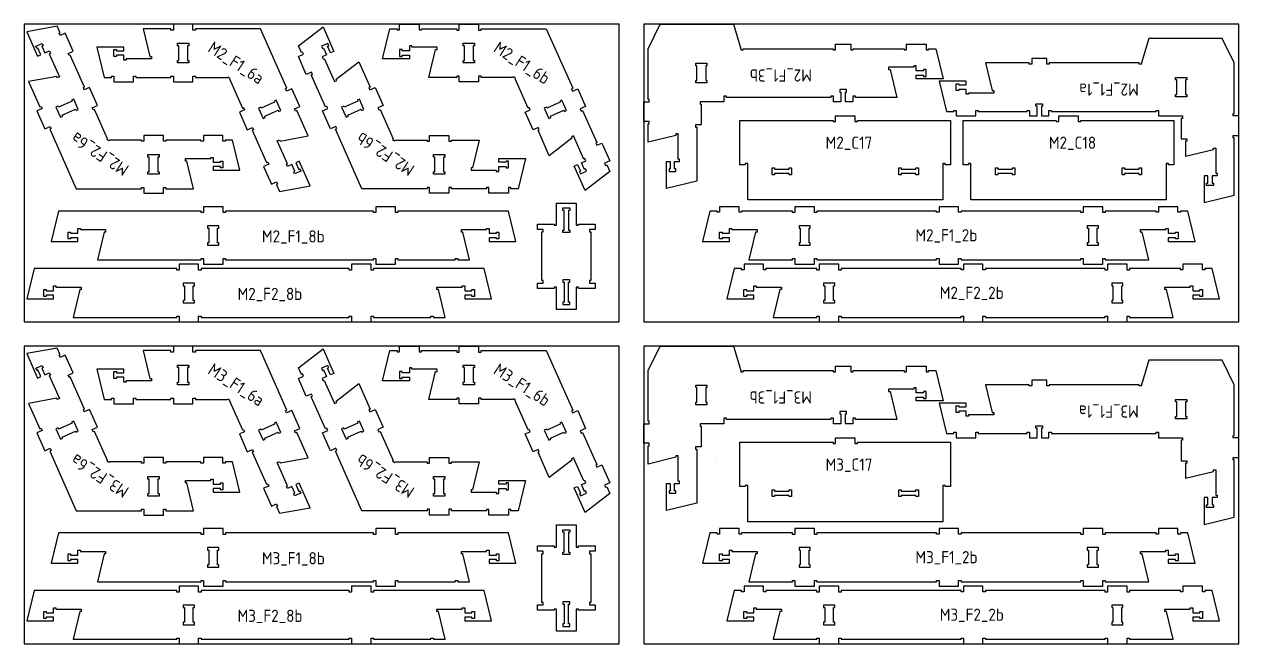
# Model space of a CAD drawing. Header units: millimetres. Extents: x -18174 to 50972, y 6312 to 16778.
# Drawn here: x 15512 to 20492, y 6313 to 8853 of the extents above; entities that cross this region are included whole.
import ezdxf

# ---------------------------------------------------------------- set-up
doc = ezdxf.new("R2010")
doc.units = ezdxf.units.MM
doc.header["$MEASUREMENT"] = 0
for name, color, linetype in [('freeswerk_CODES', 50, 'Continuous'), ('freeswerk_ELEMENTEN', 7, 'Continuous'), ('freeswerk_PLATEN', 3, 'Continuous')]:
    doc.layers.add(name, color=color, linetype=linetype)

msp = doc.modelspace()

# ---------------------------------------------------------------- linework, layer by layer
at = {"layer": 'freeswerk_ELEMENTEN'}
for points in [[(15713, 8742.8), (15680.5, 8815.9), (15659.5, 8806.6), (15655.4, 8815.7), (15660, 8817.7), (15647.8, 8845.1), (15522.3, 8822.2), (15567, 8721.7), (15580.7, 8727.8), (15568.5, 8755.2), (15563.9, 8753.2), (15559.9, 8762.3), (15585.5, 8773.7), (15589.5, 8764.5), (15584.9, 8762.5), (15597.1, 8735.1), (15615.4, 8743.2), (15619.5, 8734.1), (15614.9, 8732), (15656.9, 8637.4), (15647.8, 8633.4), (15645.4, 8638.8), (15530, 8617.7), (15576.3, 8513.5), (15581.8, 8516), (15585.8, 8506.8), (15563.9, 8497.1), (15596.4, 8424), (15618.3, 8433.7), (15622.4, 8424.6), (15616.9, 8422.1), (15725.4, 8177.9), (15992.6, 8177.9), (15992.6, 8183.9), (16002.6, 8183.9), (16002.6, 8159.9), (16082.6, 8159.9), (16082.6, 8183.9), (16092.6, 8183.9), (16092.6, 8177.9), (16206.6, 8177.9), (16179, 8291.9), (16173, 8291.9), (16173, 8301.9), (16276.6, 8301.9), (16276.6, 8306.9), (16286.6, 8306.9), (16286.6, 8286.9), (16316.6, 8286.9), (16316.6, 8291.9), (16326.6, 8291.9), (16326.6, 8263.9), (16316.6, 8263.9), (16316.6, 8268.9), (16286.6, 8268.9), (16286.6, 8253.9), (16396.6, 8253.9), (16366.6, 8377.9), (16336.6, 8377.9), (16336.6, 8372.9), (16326.6, 8372.9), (16326.6, 8395.9), (16246.6, 8395.9), (16246.6, 8372.9), (16236.6, 8372.9), (16236.6, 8377.9), (16092.6, 8377.9), (16092.6, 8372.9), (16082.6, 8372.9), (16082.6, 8395.9), (16002.6, 8395.9), (16002.6, 8372.9), (15992.6, 8372.9), (15992.6, 8377.9), (15861.3, 8377.9), (15859.5, 8375.2), (15851.2, 8380.7), (15852.9, 8383.4), (15799.6, 8503.3), (15795.1, 8501.3), (15791, 8510.5), (15812, 8519.8), (15779.6, 8592.9), (15758.5, 8583.6), (15754.5, 8592.7), (15759.1, 8594.7), (15700.6, 8726.3), (15696, 8724.3), (15692, 8733.4)], [(15809.9, 8758.5), (15839.9, 8634.5), (15869.9, 8634.5), (15869.9, 8639.5), (15879.9, 8639.5), (15879.9, 8616.5), (15959.9, 8616.5), (15959.9, 8639.5), (15969.9, 8639.5), (15969.9, 8634.5), (16113.9, 8634.5), (16113.9, 8639.5), (16123.9, 8639.5), (16123.9, 8616.5), (16203.9, 8616.5), (16203.9, 8639.5), (16213.9, 8639.5), (16213.9, 8634.5), (16345.2, 8634.5), (16346.9, 8637.2), (16355.3, 8631.8), (16353.5, 8629.1), (16406.8, 8509.1), (16411.4, 8511.1), (16415.4, 8502), (16394.4, 8492.7), (16426.9, 8419.6), (16447.9, 8428.9), (16452, 8419.8), (16447.4, 8417.7), (16505.9, 8286.1), (16510.5, 8288.2), (16514.5, 8279), (16493.5, 8269.7), (16526, 8196.6), (16547, 8205.9), (16551.1, 8196.8), (16546.5, 8194.7), (16558.7, 8167.3), (16684.2, 8190.2), (16639.5, 8290.8), (16625.8, 8284.7), (16638, 8257.3), (16642.5, 8259.3), (16646.6, 8250.2), (16621, 8238.8), (16617, 8247.9), (16621.5, 8250), (16609.3, 8277.4), (16591.1, 8269.3), (16587, 8278.4), (16591.6, 8280.4), (16549.6, 8375), (16558.7, 8379.1), (16561.1, 8373.7), (16676.5, 8394.7), (16630.2, 8498.9), (16624.7, 8496.5), (16620.7, 8505.6), (16642.6, 8515.4), (16610.1, 8588.5), (16588.2, 8578.7), (16584.1, 8587.9), (16589.6, 8590.3), (16481.1, 8834.5), (16213.9, 8834.5), (16213.9, 8828.5), (16203.9, 8828.5), (16203.9, 8852.5), (16123.9, 8852.5), (16123.9, 8828.5), (16113.9, 8828.5), (16113.9, 8834.5), (15999.9, 8834.5), (16027.5, 8720.5), (16033.5, 8720.5), (16033.5, 8710.5), (15929.9, 8710.5), (15929.9, 8705.5), (15919.9, 8705.5), (15919.9, 8725.5), (15889.9, 8725.5), (15889.9, 8720.5), (15879.9, 8720.5), (15879.9, 8748.5), (15889.9, 8748.5), (15889.9, 8743.5), (15919.9, 8743.5), (15919.9, 8758.5)], [(17497.9, 8263.9), (17497.9, 8291.9), (17487.9, 8291.9), (17487.9, 8286.9), (17457.9, 8286.9), (17457.9, 8301.9), (17567.9, 8301.9), (17537.9, 8177.9), (17507.9, 8177.9), (17507.9, 8182.9), (17497.9, 8182.9), (17497.9, 8159.9), (17417.9, 8159.9), (17417.9, 8182.9), (17407.9, 8182.9), (17407.9, 8177.9), (17263.9, 8177.9), (17263.9, 8183.9), (17253.9, 8183.9), (17253.9, 8159.9), (17173.9, 8159.9), (17173.9, 8183.9), (17163.9, 8183.9), (17163.9, 8177.9), (16896.7, 8177.9), (16788.2, 8422.1), (16793.7, 8424.6), (16789.7, 8433.7), (16767.7, 8424), (16735.2, 8497.1), (16757.2, 8506.8), (16753.1, 8516), (16747.6, 8513.5), (16689.2, 8645.1), (16693.7, 8647.2), (16689.7, 8656.3), (16668.7, 8647), (16636.2, 8720.1), (16657.2, 8729.4), (16653.1, 8738.6), (16648.6, 8736.5), (16636.4, 8763.9), (16737.5, 8841.7), (16782.2, 8741.2), (16768.5, 8735.1), (16756.3, 8762.5), (16760.9, 8764.5), (16756.8, 8773.7), (16731.2, 8762.3), (16735.3, 8753.2), (16739.9, 8755.2), (16752, 8727.8), (16733.8, 8719.7), (16737.8, 8710.5), (16742.4, 8712.5), (16784.4, 8617.9), (16793.6, 8621.9), (16791.1, 8627.4), (16884.1, 8698.9), (16930.4, 8594.7), (16925.8, 8592.7), (16929.9, 8583.6), (16950.9, 8592.9), (16983.4, 8519.8), (16962.4, 8510.5), (16966.4, 8501.3), (16971, 8503.3), (17024.3, 8383.4), (17022.5, 8380.7), (17030.9, 8375.2), (17032.7, 8377.9), (17163.9, 8377.9), (17163.9, 8372.9), (17173.9, 8372.9), (17173.9, 8395.9), (17253.9, 8395.9), (17253.9, 8372.9), (17263.9, 8372.9), (17263.9, 8377.9), (17377.9, 8377.9), (17350.3, 8263.9), (17344.3, 8263.9), (17344.3, 8253.9), (17447.9, 8253.9), (17447.9, 8248.9), (17457.9, 8248.9), (17457.9, 8268.9), (17487.9, 8268.9), (17487.9, 8263.9)], [(17051.4, 8748.5), (17051.4, 8720.5), (17061.4, 8720.5), (17061.4, 8725.5), (17091.4, 8725.5), (17091.4, 8710.5), (16981.4, 8710.5), (17011.4, 8834.5), (17041.4, 8834.5), (17041.4, 8829.5), (17051.4, 8829.5), (17051.4, 8852.5), (17131.4, 8852.5), (17131.4, 8829.5), (17141.4, 8829.5), (17141.4, 8834.5), (17285.4, 8834.5), (17285.4, 8828.5), (17295.4, 8828.5), (17295.4, 8852.5), (17375.4, 8852.5), (17375.4, 8828.5), (17385.4, 8828.5), (17385.4, 8834.5), (17652.6, 8834.5), (17761.1, 8590.3), (17755.6, 8587.9), (17759.7, 8578.7), (17781.6, 8588.5), (17814.1, 8515.4), (17792.2, 8505.6), (17796.2, 8496.5), (17801.7, 8498.9), (17860.2, 8367.3), (17855.6, 8365.3), (17859.6, 8356.2), (17880.7, 8365.5), (17913.1, 8292.4), (17892.1, 8283), (17896.2, 8273.9), (17900.8, 8275.9), (17912.9, 8248.5), (17811.8, 8170.8), (17767.1, 8271.3), (17780.8, 8277.4), (17793, 8250), (17788.4, 8247.9), (17792.5, 8238.8), (17818.1, 8250.2), (17814, 8259.3), (17809.5, 8257.3), (17797.3, 8284.7), (17815.6, 8292.8), (17811.5, 8301.9), (17806.9, 8299.9), (17764.9, 8394.6), (17755.7, 8390.5), (17758.2, 8385), (17665.2, 8313.5), (17618.9, 8417.7), (17623.5, 8419.8), (17619.4, 8428.9), (17598.4, 8419.6), (17565.9, 8492.7), (17586.9, 8502), (17582.9, 8511.1), (17578.3, 8509.1), (17525, 8629.1), (17526.8, 8631.8), (17518.4, 8637.2), (17516.7, 8634.5), (17385.4, 8634.5), (17385.4, 8639.5), (17375.4, 8639.5), (17375.4, 8616.5), (17295.4, 8616.5), (17295.4, 8639.5), (17285.4, 8639.5), (17285.4, 8634.5), (17171.4, 8634.5), (17199, 8748.5), (17205, 8748.5), (17205, 8758.5), (17101.4, 8758.5), (17101.4, 8763.5), (17091.4, 8763.5), (17091.4, 8743.5), (17061.4, 8743.5), (17061.4, 8748.5)], [(18070.3, 8444.5), (18075.3, 8444.5), (18075.3, 8454.5), (18052.3, 8454.5), (18052.3, 8534.5), (18075.3, 8534.5), (18075.3, 8544.5), (18070.3, 8544.5), (18070.3, 8752.5), (18120.3, 8852.5), (18420.3, 8852.5), (18450.3, 8752.5), (18450.3, 8747.5), (18460.3, 8747.5), (18460.3, 8752.5), (18829.3, 8752.5), (18829.3, 8747.5), (18839.3, 8747.5), (18839.3, 8770.5), (18901.3, 8770.5), (18901.3, 8747.5), (18911.3, 8747.5), (18911.3, 8752.5), (19120.3, 8752.5), (19120.3, 8747.5), (19130.3, 8747.5), (19130.3, 8770.5), (19210.3, 8770.5), (19210.3, 8747.5), (19220.3, 8747.5), (19220.3, 8752.5), (19250.3, 8752.5), (19280.3, 8628.5), (19170.3, 8628.5), (19170.3, 8643.5), (19200.3, 8643.5), (19200.3, 8638.5), (19210.3, 8638.5), (19210.3, 8666.5), (19200.3, 8666.5), (19200.3, 8661.5), (19170.3, 8661.5), (19170.3, 8681.5), (19160.3, 8681.5), (19160.3, 8676.5), (19056.8, 8676.5), (19056.8, 8666.5), (19062.7, 8666.5), (19090.3, 8552.5), (18920.3, 8552.5), (18920.3, 8557.5), (18910.3, 8557.5), (18910.3, 8534.5), (18879.3, 8534.5), (18879.3, 8574.5), (18884.3, 8574.5), (18884.3, 8584.5), (18856.3, 8584.5), (18856.3, 8574.5), (18861.3, 8574.5), (18861.3, 8534.5), (18830.3, 8534.5), (18830.3, 8557.5), (18820.3, 8557.5), (18820.3, 8552.5), (18391.3, 8552.5), (18391.3, 8557.5), (18381.3, 8557.5), (18381.3, 8534.5), (18283.3, 8534.5), (18283.3, 8524.5), (18288.3, 8524.5), (18288.3, 8440.5), (18265.3, 8440.5), (18265.3, 8430.5), (18270.3, 8430.5), (18270.3, 8209.4), (18146.3, 8179.4), (18146.3, 8289.4), (18161.3, 8289.4), (18161.3, 8259.4), (18156.3, 8259.4), (18156.3, 8249.4), (18184.3, 8249.4), (18184.3, 8259.4), (18179.3, 8259.4), (18179.3, 8289.4), (18199.3, 8289.4), (18199.3, 8299.4), (18194.3, 8299.4), (18194.3, 8402.9), (18184.3, 8402.9), (18184.3, 8397), (18070.3, 8369.4)], [(16181.9, 8704.5), (16186.9, 8704.5), (16186.9, 8694.5), (16140.9, 8694.5), (16140.9, 8704.5), (16145.9, 8704.5), (16145.9, 8764.5), (16140.9, 8764.5), (16140.9, 8774.5), (16186.9, 8774.5), (16186.9, 8764.5), (16181.9, 8764.5)], [(17312.4, 8704.5), (17317.4, 8704.5), (17317.4, 8764.5), (17312.4, 8764.5), (17312.4, 8774.5), (17358.4, 8774.5), (17358.4, 8764.5), (17353.4, 8764.5), (17353.4, 8704.5), (17358.4, 8704.5), (17358.4, 8694.5), (17312.4, 8694.5)], [(19643.3, 8689.6), (19633.3, 8689.6), (19633.3, 8694.6), (19454.3, 8694.6), (19481.9, 8580.6), (19487.9, 8580.6), (19487.9, 8570.6), (19384.3, 8570.6), (19384.3, 8565.6), (19374.3, 8565.6), (19374.3, 8585.6), (19344.3, 8585.6), (19344.3, 8580.6), (19334.3, 8580.6), (19334.3, 8608.6), (19344.3, 8608.6), (19344.3, 8603.6), (19374.3, 8603.6), (19374.3, 8618.6), (19264.3, 8618.6), (19294.3, 8494.6), (19324, 8494.6), (19324, 8499.6), (19334, 8499.6), (19334, 8476.6), (19414, 8476.6), (19414, 8499.6), (19424, 8499.6), (19424, 8494.6), (19624.3, 8494.6), (19624.3, 8499.6), (19634.3, 8499.6), (19634.3, 8476.6), (19665.3, 8476.6), (19665.3, 8516.6), (19660.3, 8516.6), (19660.3, 8526.6), (19688.3, 8526.6), (19688.3, 8516.6), (19683.3, 8516.6), (19683.3, 8476.6), (19714.3, 8476.6), (19714.3, 8499.6), (19724.3, 8499.6), (19724.3, 8494.6), (20153.3, 8494.6), (20153.3, 8499.6), (20163.3, 8499.6), (20163.3, 8476.6), (20261.3, 8476.6), (20261.3, 8466.6), (20256.3, 8466.6), (20256.3, 8382.6), (20279.3, 8382.6), (20279.3, 8372.6), (20274.3, 8372.6), (20274.3, 8311.5), (20388.3, 8339.1), (20388.3, 8345), (20398.3, 8345), (20398.3, 8241.5), (20403.3, 8241.5), (20403.3, 8231.5), (20383.3, 8231.5), (20383.3, 8201.5), (20388.3, 8201.5), (20388.3, 8191.5), (20360.3, 8191.5), (20360.3, 8201.5), (20365.3, 8201.5), (20365.3, 8231.5), (20350.3, 8231.5), (20350.3, 8121.5), (20474.3, 8151.5), (20474.3, 8386.6), (20469.3, 8386.6), (20469.3, 8396.6), (20492.3, 8396.6), (20492.3, 8476.6), (20469.3, 8476.6), (20469.3, 8486.6), (20474.3, 8486.6), (20474.3, 8694.6), (20424.3, 8794.6), (20124.3, 8794.6), (20094.3, 8694.6), (20094.3, 8689.6), (20084.3, 8689.6), (20084.3, 8694.6), (19715.3, 8694.6), (19715.3, 8689.6), (19705.3, 8689.6), (19705.3, 8712.6), (19643.3, 8712.6)], [(18270.5, 8682.5), (18265.5, 8682.5), (18265.5, 8692.5), (18311.5, 8692.5), (18311.5, 8682.5), (18306.5, 8682.5), (18306.5, 8622.5), (18311.5, 8622.5), (18311.5, 8612.5), (18265.5, 8612.5), (18265.5, 8622.5), (18270.5, 8622.5)], [(20279.1, 8554.6), (20233.1, 8554.6), (20233.1, 8564.6), (20238.1, 8564.6), (20238.1, 8624.6), (20233.1, 8624.6), (20233.1, 8634.6), (20279.1, 8634.6), (20279.1, 8624.6), (20274.1, 8624.6), (20274.1, 8564.6), (20279.1, 8564.6)], [(15653.2, 8512.7), (15651.2, 8517.3), (15642.1, 8513.2), (15660.7, 8471.2), (15669.9, 8475.2), (15667.9, 8479.8), (15722.7, 8504.2), (15724.7, 8499.6), (15733.9, 8503.7), (15715.2, 8545.7), (15706, 8541.6), (15708.1, 8537.1)], [(16553.2, 8499.7), (16555.3, 8495.2), (16564.4, 8499.2), (16545.7, 8541.3), (16536.6, 8537.2), (16538.6, 8532.6), (16483.8, 8508.3), (16481.8, 8512.9), (16472.6, 8508.8), (16491.3, 8466.8), (16500.4, 8470.8), (16498.4, 8475.4)], [(16886.5, 8545.7), (16877.4, 8541.6), (16879.4, 8537.1), (16824.6, 8512.7), (16822.6, 8517.3), (16813.4, 8513.2), (16832.1, 8471.2), (16841.2, 8475.2), (16839.2, 8479.8), (16894, 8504.2), (16896.1, 8499.6), (16905.2, 8503.7)], [(17662.8, 8466.8), (17671.9, 8470.8), (17669.9, 8475.4), (17724.7, 8499.7), (17726.8, 8495.2), (17735.9, 8499.2), (17717.2, 8541.3), (17708.1, 8537.2), (17710.1, 8532.6), (17655.3, 8508.3), (17653.3, 8512.9), (17644.1, 8508.8)], [(19310.7, 8458.6), (19310.7, 8276.6), (19288.7, 8276.6), (19288.7, 8281.6), (19278.7, 8281.6), (19278.7, 8132.6), (18478.7, 8132.6), (18478.7, 8281.6), (18468.7, 8281.6), (18468.7, 8276.6), (18446.7, 8276.6), (18446.7, 8458.6), (18828.7, 8458.6), (18828.7, 8453.6), (18838.7, 8453.6), (18838.7, 8476.6), (18918.7, 8476.6), (18918.7, 8453.6), (18928.7, 8453.6), (18928.7, 8458.6)], [(20226.3, 8458.6), (20226.3, 8276.6), (20204.3, 8276.6), (20204.3, 8281.6), (20194.3, 8281.6), (20194.3, 8132.6), (19394.3, 8132.6), (19394.3, 8281.6), (19384.3, 8281.6), (19384.3, 8276.6), (19362.3, 8276.6), (19362.3, 8458.6), (19744.3, 8458.6), (19744.3, 8453.6), (19754.3, 8453.6), (19754.3, 8476.6), (19834.3, 8476.6), (19834.3, 8453.6), (19844.3, 8453.6), (19844.3, 8458.6)], [(16024.6, 8307.9), (16019.6, 8307.9), (16019.6, 8317.9), (16065.6, 8317.9), (16065.6, 8307.9), (16060.6, 8307.9), (16060.6, 8247.9), (16065.6, 8247.9), (16065.6, 8237.9), (16019.6, 8237.9), (16019.6, 8247.9), (16024.6, 8247.9)], [(17236.9, 8307.9), (17231.9, 8307.9), (17231.9, 8247.9), (17236.9, 8247.9), (17236.9, 8237.9), (17190.9, 8237.9), (17190.9, 8247.9), (17195.9, 8247.9), (17195.9, 8307.9), (17190.9, 8307.9), (17190.9, 8317.9), (17236.9, 8317.9)], [(18658.7, 8263.6), (18658.7, 8235.6), (18648.7, 8235.6), (18648.7, 8240.6), (18588.7, 8240.6), (18588.7, 8235.6), (18578.7, 8235.6), (18578.7, 8263.6), (18588.7, 8263.6), (18588.7, 8258.6), (18648.7, 8258.6), (18648.7, 8263.6)], [(19098.7, 8235.6), (19098.7, 8263.6), (19108.7, 8263.6), (19108.7, 8258.6), (19168.7, 8258.6), (19168.7, 8263.6), (19178.7, 8263.6), (19178.7, 8235.6), (19168.7, 8235.6), (19168.7, 8240.6), (19108.7, 8240.6), (19108.7, 8235.6)], [(19574.3, 8263.6), (19574.3, 8235.6), (19564.3, 8235.6), (19564.3, 8240.6), (19504.3, 8240.6), (19504.3, 8235.6), (19494.3, 8235.6), (19494.3, 8263.6), (19504.3, 8263.6), (19504.3, 8258.6), (19564.3, 8258.6), (19564.3, 8263.6)], [(20014.3, 8235.6), (20014.3, 8263.6), (20024.3, 8263.6), (20024.3, 8258.6), (20084.3, 8258.6), (20084.3, 8263.6), (20094.3, 8263.6), (20094.3, 8235.6), (20084.3, 8235.6), (20084.3, 8240.6), (20024.3, 8240.6), (20024.3, 8235.6)], [(17785.2, 8028.5), (17785.2, 8033.5), (17853.2, 8033.5), (17853.2, 8011.5), (17830.2, 8011.5), (17830.2, 8001.5), (17835.2, 8001.5), (17835.2, 7801.5), (17830.2, 7801.5), (17830.2, 7791.5), (17853.2, 7791.5), (17853.2, 7769.5), (17785.2, 7769.5), (17785.2, 7774.5), (17775.2, 7774.5), (17775.2, 7683.5), (17695.2, 7683.5), (17695.2, 7774.5), (17685.2, 7774.5), (17685.2, 7769.5), (17617.2, 7769.5), (17617.2, 7791.5), (17640.2, 7791.5), (17640.2, 7801.5), (17635.2, 7801.5), (17635.2, 8001.5), (17640.2, 8001.5), (17640.2, 8011.5), (17617.2, 8011.5), (17617.2, 8033.5), (17685.2, 8033.5), (17685.2, 8028.5), (17695.2, 8028.5), (17695.2, 8119.5), (17775.2, 8119.5), (17775.2, 8028.5)], [(16954.2, 8104.5), (16954.2, 8080.5), (16944.2, 8080.5), (16944.2, 8086.5), (16337.2, 8086.5), (16337.2, 8080.5), (16327.2, 8080.5), (16327.2, 8104.5), (16247.2, 8104.5), (16247.2, 8080.5), (16237.2, 8080.5), (16237.2, 8086.5), (15652.3, 8086.5), (15622.3, 7962.5), (15732.3, 7962.5), (15732.3, 7977.5), (15702.3, 7977.5), (15702.3, 7972.5), (15692.3, 7972.5), (15692.3, 8000.5), (15702.3, 8000.5), (15702.3, 7995.5), (15732.3, 7995.5), (15732.3, 8015.5), (15742.3, 8015.5), (15742.3, 8010.5), (15845.9, 8010.5), (15845.9, 8000.5), (15839.9, 8000.5), (15812.3, 7886.5), (16237.2, 7886.5), (16237.2, 7891.5), (16247.2, 7891.5), (16247.2, 7868.5), (16327.2, 7868.5), (16327.2, 7891.5), (16337.2, 7891.5), (16337.2, 7886.5), (16944.2, 7886.5), (16944.2, 7891.5), (16954.2, 7891.5), (16954.2, 7868.5), (17034.2, 7868.5), (17034.2, 7891.5), (17044.2, 7891.5), (17044.2, 7886.5), (17279.9, 7886.5), (17279.9, 7891.5), (17289.9, 7891.5), (17289.9, 7886.5), (17338.2, 7886.5), (17310.6, 8000.5), (17304.7, 8000.5), (17304.7, 8010.5), (17408.2, 8010.5), (17408.2, 8015.5), (17418.2, 8015.5), (17418.2, 7995.5), (17448.2, 7995.5), (17448.2, 8000.5), (17458.2, 8000.5), (17458.2, 7972.5), (17448.2, 7972.5), (17448.2, 7977.5), (17418.2, 7977.5), (17418.2, 7962.5), (17528.2, 7962.5), (17497.9, 8086.5), (17044.2, 8086.5), (17044.2, 8080.5), (17034.2, 8080.5), (17034.2, 8104.5)], [(17749.2, 8089.5), (17744.2, 8089.5), (17744.2, 8008.5), (17749.2, 8008.5), (17749.2, 7998.5), (17721.2, 7998.5), (17721.2, 8008.5), (17726.2, 8008.5), (17726.2, 8089.5), (17721.2, 8089.5), (17721.2, 8099.5), (17749.2, 8099.5)], [(16264.2, 7946.5), (16310.2, 7946.5), (16310.2, 7956.5), (16305.2, 7956.5), (16305.2, 8016.5), (16310.2, 8016.5), (16310.2, 8026.5), (16264.2, 8026.5), (16264.2, 8016.5), (16269.2, 8016.5), (16269.2, 7956.5), (16264.2, 7956.5)], [(18689.5, 7946.5), (18735.5, 7946.5), (18735.5, 7956.5), (18730.5, 7956.5), (18730.5, 8016.5), (18735.5, 8016.5), (18735.5, 8026.5), (18689.5, 8026.5), (18689.5, 8016.5), (18694.5, 8016.5), (18694.5, 7956.5), (18689.5, 7956.5)], [(19876.5, 8016.5), (19876.5, 7956.5), (19871.5, 7956.5), (19871.5, 7946.5), (19917.5, 7946.5), (19917.5, 7956.5), (19912.5, 7956.5), (19912.5, 8016.5), (19917.5, 8016.5), (19917.5, 8026.5), (19871.5, 8026.5), (19871.5, 8016.5)], [(16854.2, 7868.5), (16854.2, 7844.5), (16844.2, 7844.5), (16844.2, 7850.5), (16237.2, 7850.5), (16237.2, 7844.5), (16227.2, 7844.5), (16227.2, 7868.5), (16147.2, 7868.5), (16147.2, 7844.5), (16137.2, 7844.5), (16137.2, 7850.5), (15552.3, 7850.5), (15522.3, 7726.5), (15632.3, 7726.5), (15632.3, 7741.5), (15602.3, 7741.5), (15602.3, 7736.5), (15592.3, 7736.5), (15592.3, 7764.5), (15602.3, 7764.5), (15602.3, 7759.5), (15632.3, 7759.5), (15632.3, 7779.5), (15642.3, 7779.5), (15642.3, 7774.5), (15745.9, 7774.5), (15745.9, 7764.5), (15739.9, 7764.5), (15712.3, 7650.5), (16137.2, 7650.5), (16137.2, 7655.5), (16147.2, 7655.5), (16147.2, 7632.5), (16227.2, 7632.5), (16227.2, 7655.5), (16237.2, 7655.5), (16237.2, 7650.5), (16844.2, 7650.5), (16844.2, 7655.5), (16854.2, 7655.5), (16854.2, 7632.5), (16934.2, 7632.5), (16934.2, 7655.5), (16944.2, 7655.5), (16944.2, 7650.5), (17179.9, 7650.5), (17179.9, 7655.5), (17189.9, 7655.5), (17189.9, 7650.5), (17238.2, 7650.5), (17210.6, 7764.5), (17204.7, 7764.5), (17204.7, 7774.5), (17308.2, 7774.5), (17308.2, 7779.5), (17318.2, 7779.5), (17318.2, 7759.5), (17348.2, 7759.5), (17348.2, 7764.5), (17358.2, 7764.5), (17358.2, 7736.5), (17348.2, 7736.5), (17348.2, 7741.5), (17318.2, 7741.5), (17318.2, 7726.5), (17428.2, 7726.5), (17397.9, 7850.5), (16944.2, 7850.5), (16944.2, 7844.5), (16934.2, 7844.5), (16934.2, 7868.5)], [(16164.2, 7710.5), (16210.2, 7710.5), (16210.2, 7720.5), (16205.2, 7720.5), (16205.2, 7780.5), (16210.2, 7780.5), (16210.2, 7790.5), (16164.2, 7790.5), (16164.2, 7780.5), (16169.2, 7780.5), (16169.2, 7720.5), (16164.2, 7720.5)], [(17721.2, 7713.5), (17721.2, 7703.5), (17749.2, 7703.5), (17749.2, 7713.5), (17744.2, 7713.5), (17744.2, 7794.5), (17749.2, 7794.5), (17749.2, 7804.5), (17721.2, 7804.5), (17721.2, 7794.5), (17726.2, 7794.5), (17726.2, 7713.5)], [(18789.5, 7710.5), (18835.5, 7710.5), (18835.5, 7720.5), (18830.5, 7720.5), (18830.5, 7780.5), (18835.5, 7780.5), (18835.5, 7790.5), (18789.5, 7790.5), (18789.5, 7780.5), (18794.5, 7780.5), (18794.5, 7720.5), (18789.5, 7720.5)], [(19976.5, 7780.5), (19976.5, 7720.5), (19971.5, 7720.5), (19971.5, 7710.5), (20017.5, 7710.5), (20017.5, 7720.5), (20012.5, 7720.5), (20012.5, 7780.5), (20017.5, 7780.5), (20017.5, 7790.5), (19971.5, 7790.5), (19971.5, 7780.5)], [(15713, 7422.8), (15680.5, 7495.9), (15659.5, 7486.6), (15655.4, 7495.7), (15660, 7497.7), (15647.8, 7525.1), (15522.3, 7502.2), (15567, 7401.7), (15580.7, 7407.8), (15568.5, 7435.2), (15563.9, 7433.2), (15559.9, 7442.3), (15585.5, 7453.7), (15589.5, 7444.5), (15584.9, 7442.5), (15597.1, 7415.1), (15615.4, 7423.2), (15619.5, 7414.1), (15614.9, 7412), (15656.9, 7317.4), (15647.8, 7313.4), (15645.4, 7318.8), (15530, 7297.7), (15576.3, 7193.5), (15581.8, 7196), (15585.8, 7186.8), (15563.9, 7177.1), (15596.4, 7104), (15618.3, 7113.7), (15622.4, 7104.6), (15616.9, 7102.1), (15725.4, 6857.9), (15992.6, 6857.9), (15992.6, 6863.9), (16002.6, 6863.9), (16002.6, 6839.9), (16082.6, 6839.9), (16082.6, 6863.9), (16092.6, 6863.9), (16092.6, 6857.9), (16206.6, 6857.9), (16179, 6971.9), (16173, 6971.9), (16173, 6981.9), (16276.6, 6981.9), (16276.6, 6986.9), (16286.6, 6986.9), (16286.6, 6966.9), (16316.6, 6966.9), (16316.6, 6971.9), (16326.6, 6971.9), (16326.6, 6943.9), (16316.6, 6943.9), (16316.6, 6948.9), (16286.6, 6948.9), (16286.6, 6933.9), (16396.6, 6933.9), (16366.6, 7057.9), (16336.6, 7057.9), (16336.6, 7052.9), (16326.6, 7052.9), (16326.6, 7075.9), (16246.6, 7075.9), (16246.6, 7052.9), (16236.6, 7052.9), (16236.6, 7057.9), (16092.6, 7057.9), (16092.6, 7052.9), (16082.6, 7052.9), (16082.6, 7075.9), (16002.6, 7075.9), (16002.6, 7052.9), (15992.6, 7052.9), (15992.6, 7057.9), (15861.3, 7057.9), (15859.5, 7055.2), (15851.2, 7060.7), (15852.9, 7063.4), (15799.6, 7183.3), (15795.1, 7181.3), (15791, 7190.5), (15812, 7199.8), (15779.6, 7272.9), (15758.5, 7263.6), (15754.5, 7272.7), (15759.1, 7274.7), (15700.6, 7406.3), (15696, 7404.3), (15692, 7413.4)], [(15809.9, 7438.5), (15839.9, 7314.5), (15869.9, 7314.5), (15869.9, 7319.5), (15879.9, 7319.5), (15879.9, 7296.5), (15959.9, 7296.5), (15959.9, 7319.5), (15969.9, 7319.5), (15969.9, 7314.5), (16113.9, 7314.5), (16113.9, 7319.5), (16123.9, 7319.5), (16123.9, 7296.5), (16203.9, 7296.5), (16203.9, 7319.5), (16213.9, 7319.5), (16213.9, 7314.5), (16345.2, 7314.5), (16346.9, 7317.2), (16355.3, 7311.8), (16353.5, 7309.1), (16406.8, 7189.1), (16411.4, 7191.1), (16415.4, 7182), (16394.4, 7172.7), (16426.9, 7099.6), (16447.9, 7108.9), (16452, 7099.8), (16447.4, 7097.7), (16505.9, 6966.1), (16510.5, 6968.2), (16514.5, 6959), (16493.5, 6949.7), (16526, 6876.6), (16547, 6885.9), (16551.1, 6876.8), (16546.5, 6874.7), (16558.7, 6847.3), (16684.2, 6870.2), (16639.5, 6970.8), (16625.8, 6964.7), (16638, 6937.3), (16642.5, 6939.3), (16646.6, 6930.2), (16621, 6918.8), (16617, 6927.9), (16621.5, 6930), (16609.3, 6957.4), (16591.1, 6949.3), (16587, 6958.4), (16591.6, 6960.4), (16549.6, 7055), (16558.7, 7059.1), (16561.1, 7053.7), (16676.5, 7074.7), (16630.2, 7178.9), (16624.7, 7176.5), (16620.7, 7185.6), (16642.6, 7195.4), (16610.1, 7268.5), (16588.2, 7258.7), (16584.1, 7267.9), (16589.6, 7270.3), (16481.1, 7514.5), (16213.9, 7514.5), (16213.9, 7508.5), (16203.9, 7508.5), (16203.9, 7532.5), (16123.9, 7532.5), (16123.9, 7508.5), (16113.9, 7508.5), (16113.9, 7514.5), (15999.9, 7514.5), (16027.5, 7400.5), (16033.5, 7400.5), (16033.5, 7390.5), (15929.9, 7390.5), (15929.9, 7385.5), (15919.9, 7385.5), (15919.9, 7405.5), (15889.9, 7405.5), (15889.9, 7400.5), (15879.9, 7400.5), (15879.9, 7428.5), (15889.9, 7428.5), (15889.9, 7423.5), (15919.9, 7423.5), (15919.9, 7438.5)], [(17497.9, 6943.9), (17497.9, 6971.9), (17487.9, 6971.9), (17487.9, 6966.9), (17457.9, 6966.9), (17457.9, 6981.9), (17567.9, 6981.9), (17537.9, 6857.9), (17507.9, 6857.9), (17507.9, 6862.9), (17497.9, 6862.9), (17497.9, 6839.9), (17417.9, 6839.9), (17417.9, 6862.9), (17407.9, 6862.9), (17407.9, 6857.9), (17263.9, 6857.9), (17263.9, 6863.9), (17253.9, 6863.9), (17253.9, 6839.9), (17173.9, 6839.9), (17173.9, 6863.9), (17163.9, 6863.9), (17163.9, 6857.9), (16896.7, 6857.9), (16788.2, 7102.1), (16793.7, 7104.6), (16789.7, 7113.7), (16767.7, 7104), (16735.2, 7177.1), (16757.2, 7186.8), (16753.1, 7196), (16747.6, 7193.5), (16689.2, 7325.1), (16693.7, 7327.2), (16689.7, 7336.3), (16668.7, 7327), (16636.2, 7400.1), (16657.2, 7409.4), (16653.1, 7418.6), (16648.6, 7416.5), (16636.4, 7443.9), (16737.5, 7521.7), (16782.2, 7421.2), (16768.5, 7415.1), (16756.3, 7442.5), (16760.9, 7444.5), (16756.8, 7453.7), (16731.2, 7442.3), (16735.3, 7433.2), (16739.9, 7435.2), (16752, 7407.8), (16733.8, 7399.7), (16737.8, 7390.5), (16742.4, 7392.5), (16784.4, 7297.9), (16793.6, 7301.9), (16791.1, 7307.4), (16884.1, 7378.9), (16930.4, 7274.7), (16925.8, 7272.7), (16929.9, 7263.6), (16950.9, 7272.9), (16983.4, 7199.8), (16962.4, 7190.5), (16966.4, 7181.3), (16971, 7183.3), (17024.3, 7063.4), (17022.5, 7060.7), (17030.9, 7055.2), (17032.7, 7057.9), (17163.9, 7057.9), (17163.9, 7052.9), (17173.9, 7052.9), (17173.9, 7075.9), (17253.9, 7075.9), (17253.9, 7052.9), (17263.9, 7052.9), (17263.9, 7057.9), (17377.9, 7057.9), (17350.3, 6943.9), (17344.3, 6943.9), (17344.3, 6933.9), (17447.9, 6933.9), (17447.9, 6928.9), (17457.9, 6928.9), (17457.9, 6948.9), (17487.9, 6948.9), (17487.9, 6943.9)], [(17051.4, 7428.5), (17051.4, 7400.5), (17061.4, 7400.5), (17061.4, 7405.5), (17091.4, 7405.5), (17091.4, 7390.5), (16981.4, 7390.5), (17011.4, 7514.5), (17041.4, 7514.5), (17041.4, 7509.5), (17051.4, 7509.5), (17051.4, 7532.5), (17131.4, 7532.5), (17131.4, 7509.5), (17141.4, 7509.5), (17141.4, 7514.5), (17285.4, 7514.5), (17285.4, 7508.5), (17295.4, 7508.5), (17295.4, 7532.5), (17375.4, 7532.5), (17375.4, 7508.5), (17385.4, 7508.5), (17385.4, 7514.5), (17652.6, 7514.5), (17761.1, 7270.3), (17755.6, 7267.9), (17759.7, 7258.7), (17781.6, 7268.5), (17814.1, 7195.4), (17792.2, 7185.6), (17796.2, 7176.5), (17801.7, 7178.9), (17860.2, 7047.3), (17855.6, 7045.3), (17859.6, 7036.2), (17880.7, 7045.5), (17913.1, 6972.4), (17892.1, 6963), (17896.2, 6953.9), (17900.8, 6955.9), (17912.9, 6928.5), (17811.8, 6850.8), (17767.1, 6951.3), (17780.8, 6957.4), (17793, 6930), (17788.4, 6927.9), (17792.5, 6918.8), (17818.1, 6930.2), (17814, 6939.3), (17809.5, 6937.3), (17797.3, 6964.7), (17815.6, 6972.8), (17811.5, 6981.9), (17806.9, 6979.9), (17764.9, 7074.6), (17755.7, 7070.5), (17758.2, 7065), (17665.2, 6993.5), (17618.9, 7097.7), (17623.5, 7099.8), (17619.4, 7108.9), (17598.4, 7099.6), (17565.9, 7172.7), (17586.9, 7182), (17582.9, 7191.1), (17578.3, 7189.1), (17525, 7309.1), (17526.8, 7311.8), (17518.4, 7317.2), (17516.7, 7314.5), (17385.4, 7314.5), (17385.4, 7319.5), (17375.4, 7319.5), (17375.4, 7296.5), (17295.4, 7296.5), (17295.4, 7319.5), (17285.4, 7319.5), (17285.4, 7314.5), (17171.4, 7314.5), (17199, 7428.5), (17205, 7428.5), (17205, 7438.5), (17101.4, 7438.5), (17101.4, 7443.5), (17091.4, 7443.5), (17091.4, 7423.5), (17061.4, 7423.5), (17061.4, 7428.5)], [(18070.3, 7124.5), (18075.3, 7124.5), (18075.3, 7134.5), (18052.3, 7134.5), (18052.3, 7214.5), (18075.3, 7214.5), (18075.3, 7224.5), (18070.3, 7224.5), (18070.3, 7432.5), (18120.3, 7532.5), (18420.3, 7532.5), (18450.3, 7432.5), (18450.3, 7427.5), (18460.3, 7427.5), (18460.3, 7432.5), (18829.3, 7432.5), (18829.3, 7427.5), (18839.3, 7427.5), (18839.3, 7450.5), (18901.3, 7450.5), (18901.3, 7427.5), (18911.3, 7427.5), (18911.3, 7432.5), (19120.3, 7432.5), (19120.3, 7427.5), (19130.3, 7427.5), (19130.3, 7450.5), (19210.3, 7450.5), (19210.3, 7427.5), (19220.3, 7427.5), (19220.3, 7432.5), (19250.3, 7432.5), (19280.3, 7308.5), (19170.3, 7308.5), (19170.3, 7323.5), (19200.3, 7323.5), (19200.3, 7318.5), (19210.3, 7318.5), (19210.3, 7346.5), (19200.3, 7346.5), (19200.3, 7341.5), (19170.3, 7341.5), (19170.3, 7361.5), (19160.3, 7361.5), (19160.3, 7356.5), (19056.8, 7356.5), (19056.8, 7346.5), (19062.7, 7346.5), (19090.3, 7232.5), (18920.3, 7232.5), (18920.3, 7237.5), (18910.3, 7237.5), (18910.3, 7214.5), (18879.3, 7214.5), (18879.3, 7254.5), (18884.3, 7254.5), (18884.3, 7264.5), (18856.3, 7264.5), (18856.3, 7254.5), (18861.3, 7254.5), (18861.3, 7214.5), (18830.3, 7214.5), (18830.3, 7237.5), (18820.3, 7237.5), (18820.3, 7232.5), (18391.3, 7232.5), (18391.3, 7237.5), (18381.3, 7237.5), (18381.3, 7214.5), (18283.3, 7214.5), (18283.3, 7204.5), (18288.3, 7204.5), (18288.3, 7120.5), (18265.3, 7120.5), (18265.3, 7110.5), (18270.3, 7110.5), (18270.3, 6889.4), (18146.3, 6859.4), (18146.3, 6969.4), (18161.3, 6969.4), (18161.3, 6939.4), (18156.3, 6939.4), (18156.3, 6929.4), (18184.3, 6929.4), (18184.3, 6939.4), (18179.3, 6939.4), (18179.3, 6969.4), (18199.3, 6969.4), (18199.3, 6979.4), (18194.3, 6979.4), (18194.3, 7082.9), (18184.3, 7082.9), (18184.3, 7077), (18070.3, 7049.4)], [(19643.3, 7369.6), (19633.3, 7369.6), (19633.3, 7374.6), (19454.3, 7374.6), (19481.9, 7260.6), (19487.9, 7260.6), (19487.9, 7250.6), (19384.3, 7250.6), (19384.3, 7245.6), (19374.3, 7245.6), (19374.3, 7265.6), (19344.3, 7265.6), (19344.3, 7260.6), (19334.3, 7260.6), (19334.3, 7288.6), (19344.3, 7288.6), (19344.3, 7283.6), (19374.3, 7283.6), (19374.3, 7298.6), (19264.3, 7298.6), (19294.3, 7174.6), (19324, 7174.6), (19324, 7179.6), (19334, 7179.6), (19334, 7156.6), (19414, 7156.6), (19414, 7179.6), (19424, 7179.6), (19424, 7174.6), (19624.3, 7174.6), (19624.3, 7179.6), (19634.3, 7179.6), (19634.3, 7156.6), (19665.3, 7156.6), (19665.3, 7196.6), (19660.3, 7196.6), (19660.3, 7206.6), (19688.3, 7206.6), (19688.3, 7196.6), (19683.3, 7196.6), (19683.3, 7156.6), (19714.3, 7156.6), (19714.3, 7179.6), (19724.3, 7179.6), (19724.3, 7174.6), (20153.3, 7174.6), (20153.3, 7179.6), (20163.3, 7179.6), (20163.3, 7156.6), (20261.3, 7156.6), (20261.3, 7146.6), (20256.3, 7146.6), (20256.3, 7062.6), (20279.3, 7062.6), (20279.3, 7052.6), (20274.3, 7052.6), (20274.3, 6991.5), (20388.3, 7019.1), (20388.3, 7025), (20398.3, 7025), (20398.3, 6921.5), (20403.3, 6921.5), (20403.3, 6911.5), (20383.3, 6911.5), (20383.3, 6881.5), (20388.3, 6881.5), (20388.3, 6871.5), (20360.3, 6871.5), (20360.3, 6881.5), (20365.3, 6881.5), (20365.3, 6911.5), (20350.3, 6911.5), (20350.3, 6801.5), (20474.3, 6831.5), (20474.3, 7066.6), (20469.3, 7066.6), (20469.3, 7076.6), (20492.3, 7076.6), (20492.3, 7156.6), (20469.3, 7156.6), (20469.3, 7166.6), (20474.3, 7166.6), (20474.3, 7374.6), (20424.3, 7474.6), (20124.3, 7474.6), (20094.3, 7374.6), (20094.3, 7369.6), (20084.3, 7369.6), (20084.3, 7374.6), (19715.3, 7374.6), (19715.3, 7369.6), (19705.3, 7369.6), (19705.3, 7392.6), (19643.3, 7392.6)], [(16181.9, 7384.5), (16186.9, 7384.5), (16186.9, 7374.5), (16140.9, 7374.5), (16140.9, 7384.5), (16145.9, 7384.5), (16145.9, 7444.5), (16140.9, 7444.5), (16140.9, 7454.5), (16186.9, 7454.5), (16186.9, 7444.5), (16181.9, 7444.5)], [(17312.4, 7384.5), (17317.4, 7384.5), (17317.4, 7444.5), (17312.4, 7444.5), (17312.4, 7454.5), (17358.4, 7454.5), (17358.4, 7444.5), (17353.4, 7444.5), (17353.4, 7384.5), (17358.4, 7384.5), (17358.4, 7374.5), (17312.4, 7374.5)], [(18270.5, 7362.5), (18265.5, 7362.5), (18265.5, 7372.5), (18311.5, 7372.5), (18311.5, 7362.5), (18306.5, 7362.5), (18306.5, 7302.5), (18311.5, 7302.5), (18311.5, 7292.5), (18265.5, 7292.5), (18265.5, 7302.5), (18270.5, 7302.5)], [(20279.1, 7234.6), (20233.1, 7234.6), (20233.1, 7244.6), (20238.1, 7244.6), (20238.1, 7304.6), (20233.1, 7304.6), (20233.1, 7314.6), (20279.1, 7314.6), (20279.1, 7304.6), (20274.1, 7304.6), (20274.1, 7244.6), (20279.1, 7244.6)], [(15653.2, 7192.7), (15651.2, 7197.3), (15642.1, 7193.2), (15660.7, 7151.2), (15669.9, 7155.2), (15667.9, 7159.8), (15722.7, 7184.2), (15724.7, 7179.6), (15733.9, 7183.7), (15715.2, 7225.7), (15706, 7221.6), (15708.1, 7217.1)], [(16553.2, 7179.7), (16555.3, 7175.2), (16564.4, 7179.2), (16545.7, 7221.3), (16536.6, 7217.2), (16538.6, 7212.6), (16483.8, 7188.3), (16481.8, 7192.9), (16472.6, 7188.8), (16491.3, 7146.8), (16500.4, 7150.8), (16498.4, 7155.4)], [(16886.5, 7225.7), (16877.4, 7221.6), (16879.4, 7217.1), (16824.6, 7192.7), (16822.6, 7197.3), (16813.4, 7193.2), (16832.1, 7151.2), (16841.2, 7155.2), (16839.2, 7159.8), (16894, 7184.2), (16896.1, 7179.6), (16905.2, 7183.7)], [(17662.8, 7146.8), (17671.9, 7150.8), (17669.9, 7155.4), (17724.7, 7179.7), (17726.8, 7175.2), (17735.9, 7179.2), (17717.2, 7221.3), (17708.1, 7217.2), (17710.1, 7212.6), (17655.3, 7188.3), (17653.3, 7192.9), (17644.1, 7188.8)], [(19310.7, 7138.6), (19310.7, 6956.6), (19288.7, 6956.6), (19288.7, 6961.6), (19278.7, 6961.6), (19278.7, 6812.6), (18478.7, 6812.6), (18478.7, 6961.6), (18468.7, 6961.6), (18468.7, 6956.6), (18446.7, 6956.6), (18446.7, 7138.6), (18828.7, 7138.6), (18828.7, 7133.6), (18838.7, 7133.6), (18838.7, 7156.6), (18918.7, 7156.6), (18918.7, 7133.6), (18928.7, 7133.6), (18928.7, 7138.6)], [(16024.6, 6987.9), (16019.6, 6987.9), (16019.6, 6997.9), (16065.6, 6997.9), (16065.6, 6987.9), (16060.6, 6987.9), (16060.6, 6927.9), (16065.6, 6927.9), (16065.6, 6917.9), (16019.6, 6917.9), (16019.6, 6927.9), (16024.6, 6927.9)], [(17236.9, 6987.9), (17231.9, 6987.9), (17231.9, 6927.9), (17236.9, 6927.9), (17236.9, 6917.9), (17190.9, 6917.9), (17190.9, 6927.9), (17195.9, 6927.9), (17195.9, 6987.9), (17190.9, 6987.9), (17190.9, 6997.9), (17236.9, 6997.9)], [(18658.7, 6943.6), (18658.7, 6915.6), (18648.7, 6915.6), (18648.7, 6920.6), (18588.7, 6920.6), (18588.7, 6915.6), (18578.7, 6915.6), (18578.7, 6943.6), (18588.7, 6943.6), (18588.7, 6938.6), (18648.7, 6938.6), (18648.7, 6943.6)], [(19098.7, 6915.6), (19098.7, 6943.6), (19108.7, 6943.6), (19108.7, 6938.6), (19168.7, 6938.6), (19168.7, 6943.6), (19178.7, 6943.6), (19178.7, 6915.6), (19168.7, 6915.6), (19168.7, 6920.6), (19108.7, 6920.6), (19108.7, 6915.6)], [(16954.2, 6784.5), (16954.2, 6760.5), (16944.2, 6760.5), (16944.2, 6766.5), (16337.2, 6766.5), (16337.2, 6760.5), (16327.2, 6760.5), (16327.2, 6784.5), (16247.2, 6784.5), (16247.2, 6760.5), (16237.2, 6760.5), (16237.2, 6766.5), (15652.3, 6766.5), (15622.3, 6642.5), (15732.3, 6642.5), (15732.3, 6657.5), (15702.3, 6657.5), (15702.3, 6652.5), (15692.3, 6652.5), (15692.3, 6680.5), (15702.3, 6680.5), (15702.3, 6675.5), (15732.3, 6675.5), (15732.3, 6695.5), (15742.3, 6695.5), (15742.3, 6690.5), (15845.9, 6690.5), (15845.9, 6680.5), (15839.9, 6680.5), (15812.3, 6566.5), (16237.2, 6566.5), (16237.2, 6571.5), (16247.2, 6571.5), (16247.2, 6548.5), (16327.2, 6548.5), (16327.2, 6571.5), (16337.2, 6571.5), (16337.2, 6566.5), (16944.2, 6566.5), (16944.2, 6571.5), (16954.2, 6571.5), (16954.2, 6548.5), (17034.2, 6548.5), (17034.2, 6571.5), (17044.2, 6571.5), (17044.2, 6566.5), (17279.9, 6566.5), (17279.9, 6571.5), (17289.9, 6571.5), (17289.9, 6566.5), (17338.2, 6566.5), (17310.6, 6680.5), (17304.7, 6680.5), (17304.7, 6690.5), (17408.2, 6690.5), (17408.2, 6695.5), (17418.2, 6695.5), (17418.2, 6675.5), (17448.2, 6675.5), (17448.2, 6680.5), (17458.2, 6680.5), (17458.2, 6652.5), (17448.2, 6652.5), (17448.2, 6657.5), (17418.2, 6657.5), (17418.2, 6642.5), (17528.2, 6642.5), (17497.9, 6766.5), (17044.2, 6766.5), (17044.2, 6760.5), (17034.2, 6760.5), (17034.2, 6784.5)], [(17785.2, 6708.5), (17785.2, 6713.5), (17853.2, 6713.5), (17853.2, 6691.5), (17830.2, 6691.5), (17830.2, 6681.5), (17835.2, 6681.5), (17835.2, 6481.5), (17830.2, 6481.5), (17830.2, 6471.5), (17853.2, 6471.5), (17853.2, 6449.5), (17785.2, 6449.5), (17785.2, 6454.5), (17775.2, 6454.5), (17775.2, 6363.5), (17695.2, 6363.5), (17695.2, 6454.5), (17685.2, 6454.5), (17685.2, 6449.5), (17617.2, 6449.5), (17617.2, 6471.5), (17640.2, 6471.5), (17640.2, 6481.5), (17635.2, 6481.5), (17635.2, 6681.5), (17640.2, 6681.5), (17640.2, 6691.5), (17617.2, 6691.5), (17617.2, 6713.5), (17685.2, 6713.5), (17685.2, 6708.5), (17695.2, 6708.5), (17695.2, 6799.5), (17775.2, 6799.5), (17775.2, 6708.5)], [(17749.2, 6769.5), (17744.2, 6769.5), (17744.2, 6688.5), (17749.2, 6688.5), (17749.2, 6678.5), (17721.2, 6678.5), (17721.2, 6688.5), (17726.2, 6688.5), (17726.2, 6769.5), (17721.2, 6769.5), (17721.2, 6779.5), (17749.2, 6779.5)], [(16264.2, 6626.5), (16310.2, 6626.5), (16310.2, 6636.5), (16305.2, 6636.5), (16305.2, 6696.5), (16310.2, 6696.5), (16310.2, 6706.5), (16264.2, 6706.5), (16264.2, 6696.5), (16269.2, 6696.5), (16269.2, 6636.5), (16264.2, 6636.5)], [(18689.5, 6626.5), (18735.5, 6626.5), (18735.5, 6636.5), (18730.5, 6636.5), (18730.5, 6696.5), (18735.5, 6696.5), (18735.5, 6706.5), (18689.5, 6706.5), (18689.5, 6696.5), (18694.5, 6696.5), (18694.5, 6636.5), (18689.5, 6636.5)], [(19876.5, 6696.5), (19876.5, 6636.5), (19871.5, 6636.5), (19871.5, 6626.5), (19917.5, 6626.5), (19917.5, 6636.5), (19912.5, 6636.5), (19912.5, 6696.5), (19917.5, 6696.5), (19917.5, 6706.5), (19871.5, 6706.5), (19871.5, 6696.5)], [(16854.2, 6548.5), (16854.2, 6524.5), (16844.2, 6524.5), (16844.2, 6530.5), (16237.2, 6530.5), (16237.2, 6524.5), (16227.2, 6524.5), (16227.2, 6548.5), (16147.2, 6548.5), (16147.2, 6524.5), (16137.2, 6524.5), (16137.2, 6530.5), (15552.3, 6530.5), (15522.3, 6406.5), (15632.3, 6406.5), (15632.3, 6421.5), (15602.3, 6421.5), (15602.3, 6416.5), (15592.3, 6416.5), (15592.3, 6444.5), (15602.3, 6444.5), (15602.3, 6439.5), (15632.3, 6439.5), (15632.3, 6459.5), (15642.3, 6459.5), (15642.3, 6454.5), (15745.9, 6454.5), (15745.9, 6444.5), (15739.9, 6444.5), (15712.3, 6330.5), (16137.2, 6330.5), (16137.2, 6335.5), (16147.2, 6335.5), (16147.2, 6312.5), (16227.2, 6312.5), (16227.2, 6335.5), (16237.2, 6335.5), (16237.2, 6330.5), (16844.2, 6330.5), (16844.2, 6335.5), (16854.2, 6335.5), (16854.2, 6312.5), (16934.2, 6312.5), (16934.2, 6335.5), (16944.2, 6335.5), (16944.2, 6330.5), (17179.9, 6330.5), (17179.9, 6335.5), (17189.9, 6335.5), (17189.9, 6330.5), (17238.2, 6330.5), (17210.6, 6444.5), (17204.7, 6444.5), (17204.7, 6454.5), (17308.2, 6454.5), (17308.2, 6459.5), (17318.2, 6459.5), (17318.2, 6439.5), (17348.2, 6439.5), (17348.2, 6444.5), (17358.2, 6444.5), (17358.2, 6416.5), (17348.2, 6416.5), (17348.2, 6421.5), (17318.2, 6421.5), (17318.2, 6406.5), (17428.2, 6406.5), (17397.9, 6530.5), (16944.2, 6530.5), (16944.2, 6524.5), (16934.2, 6524.5), (16934.2, 6548.5)], [(17721.2, 6393.5), (17721.2, 6383.5), (17749.2, 6383.5), (17749.2, 6393.5), (17744.2, 6393.5), (17744.2, 6474.5), (17749.2, 6474.5), (17749.2, 6484.5), (17721.2, 6484.5), (17721.2, 6474.5), (17726.2, 6474.5), (17726.2, 6393.5)], [(16164.2, 6390.5), (16210.2, 6390.5), (16210.2, 6400.5), (16205.2, 6400.5), (16205.2, 6460.5), (16210.2, 6460.5), (16210.2, 6470.5), (16164.2, 6470.5), (16164.2, 6460.5), (16169.2, 6460.5), (16169.2, 6400.5), (16164.2, 6400.5)], [(18789.5, 6390.5), (18835.5, 6390.5), (18835.5, 6400.5), (18830.5, 6400.5), (18830.5, 6460.5), (18835.5, 6460.5), (18835.5, 6470.5), (18789.5, 6470.5), (18789.5, 6460.5), (18794.5, 6460.5), (18794.5, 6400.5), (18789.5, 6400.5)], [(19976.5, 6460.5), (19976.5, 6400.5), (19971.5, 6400.5), (19971.5, 6390.5), (20017.5, 6390.5), (20017.5, 6400.5), (20012.5, 6400.5), (20012.5, 6460.5), (20017.5, 6460.5), (20017.5, 6470.5), (19971.5, 6470.5), (19971.5, 6460.5)]]:
    msp.add_lwpolyline(points, close=True, dxfattribs=at)
for points in [[(18345.1, 8396), (18345, 8396)], [(18345, 8378), (18345.1, 8378)], [(19362.3, 8367.6), (19362.2, 8367.6)], [(19362.2, 8349.6), (19362.3, 8349.6)], [(19854.5, 8104.5), (19854.5, 8080.5), (19844.5, 8080.5), (19844.5, 8086.5), (19353.5, 8086.5), (19353.5, 8081.5), (19343.5, 8081.5), (19343.5, 8104.5), (19263.5, 8104.5), (19263.5, 8081.5), (19253.5, 8081.5), (19253.5, 8086.5), (18762.5, 8086.5), (18762.5, 8080.5), (18752.5, 8080.5), (18752.5, 8104.5), (18672.5, 8104.5), (18672.5, 8080.5), (18662.5, 8080.5), (18662.5, 8086.5), (18453.8, 8086.5), (18453.8, 8081.5), (18443.8, 8081.5), (18443.8, 8104.5), (18363.8, 8104.5), (18363.8, 8081.5), (18353.8, 8081.5), (18353.8, 8086.5), (18323.5, 8086.5), (18293.5, 7962.5), (18403.5, 7962.5), (18403.5, 7977.5), (18373.5, 7977.5), (18373.5, 7972.5), (18363.5, 7972.5), (18363.5, 8000.5), (18373.5, 8000.5), (18373.5, 7995.5), (18403.5, 7995.5), (18403.5, 8015.5), (18413.5, 8015.5), (18413.5, 8010.5), (18517.1, 8010.5), (18517.1, 8000.5), (18511, 8000.5), (18483.5, 7886.5), (18662.5, 7886.5), (18662.5, 7891.5), (18672.5, 7891.5), (18672.5, 7868.5), (18752.5, 7868.5), (18752.5, 7891.5), (18762.5, 7891.5), (18762.5, 7886.5), (19253.5, 7886.5), (19253.5, 7891.5), (19263.5, 7891.5), (19263.5, 7868.5), (19343.5, 7868.5), (19343.5, 7891.5), (19353.5, 7891.5), (19353.5, 7886.5), (19844.5, 7886.5), (19844.5, 7891.5), (19854.5, 7891.5), (19854.5, 7868.5), (19934.5, 7868.5), (19934.5, 7891.5), (19944.5, 7891.5), (19944.5, 7886.5), (20123.5, 7886.5), (20095.9, 8000.5), (20090, 8000.5), (20090, 8010.5), (20193.5, 8010.5), (20193.5, 8015.5), (20203.5, 8015.5), (20203.5, 7995.5), (20233.5, 7995.5), (20233.5, 8000.5), (20243.5, 8000.5), (20243.5, 7972.5)], [(20243.5, 7972.5), (20233.5, 7972.5), (20233.5, 7977.5), (20203.5, 7977.5), (20203.5, 7962.5), (20313.5, 7962.5), (20283.2, 8086.5), (20253.2, 8086.5), (20253.2, 8081.5), (20243.2, 8081.5), (20243.2, 8104.5), (20163.2, 8104.5), (20163.2, 8081.5), (20153.2, 8081.5), (20153.2, 8086.5), (19944.5, 8086.5), (19944.5, 8080.5), (19934.5, 8080.5), (19934.5, 8104.5), (19854.5, 8104.5)], [(19954.5, 7868.5), (19954.5, 7844.5), (19944.5, 7844.5), (19944.5, 7850.5), (19453.5, 7850.5), (19453.5, 7845.5), (19443.5, 7845.5), (19443.5, 7868.5), (19363.5, 7868.5), (19363.5, 7845.5), (19353.5, 7845.5), (19353.5, 7850.5), (18862.5, 7850.5), (18862.5, 7844.5), (18852.5, 7844.5), (18852.5, 7868.5), (18772.5, 7868.5), (18772.5, 7844.5), (18762.5, 7844.5), (18762.5, 7850.5), (18553.8, 7850.5), (18553.8, 7845.5), (18543.8, 7845.5), (18543.8, 7868.5), (18463.8, 7868.5), (18463.8, 7845.5), (18453.8, 7845.5), (18453.8, 7850.5), (18423.5, 7850.5), (18393.5, 7726.5), (18503.5, 7726.5), (18503.5, 7741.5), (18473.5, 7741.5), (18473.5, 7736.5), (18463.5, 7736.5), (18463.5, 7764.5), (18473.5, 7764.5), (18473.5, 7759.5), (18503.5, 7759.5), (18503.5, 7779.5), (18513.5, 7779.5), (18513.5, 7774.5), (18617.1, 7774.5), (18617.1, 7764.5), (18611, 7764.5), (18583.5, 7650.5), (18762.5, 7650.5), (18762.5, 7655.5), (18772.5, 7655.5), (18772.5, 7632.5), (18852.5, 7632.5), (18852.5, 7655.5), (18862.5, 7655.5), (18862.5, 7650.5), (19353.5, 7650.5), (19353.5, 7655.5), (19363.5, 7655.5), (19363.5, 7632.5), (19443.5, 7632.5), (19443.5, 7655.5), (19453.5, 7655.5), (19453.5, 7650.5), (19944.5, 7650.5), (19944.5, 7655.5), (19954.5, 7655.5), (19954.5, 7632.5), (20034.5, 7632.5), (20034.5, 7655.5), (20044.5, 7655.5), (20044.5, 7650.5), (20223.5, 7650.5), (20195.9, 7764.5), (20190, 7764.5), (20190, 7774.5), (20293.5, 7774.5), (20293.5, 7779.5), (20303.5, 7779.5), (20303.5, 7759.5), (20333.5, 7759.5), (20333.5, 7764.5), (20343.5, 7764.5), (20343.5, 7736.5)], [(20343.5, 7736.5), (20333.5, 7736.5), (20333.5, 7741.5), (20303.5, 7741.5), (20303.5, 7726.5), (20413.5, 7726.5), (20383.2, 7850.5), (20353.2, 7850.5), (20353.2, 7845.5), (20343.2, 7845.5), (20343.2, 7868.5), (20263.2, 7868.5), (20263.2, 7845.5), (20253.2, 7845.5), (20253.2, 7850.5), (20044.5, 7850.5), (20044.5, 7844.5), (20034.5, 7844.5), (20034.5, 7868.5), (19954.5, 7868.5)], [(18345.1, 7076), (18345, 7076)], [(18345, 7058), (18345.1, 7058)], [(19854.5, 6784.5), (19854.5, 6760.5), (19844.5, 6760.5), (19844.5, 6766.5), (19353.5, 6766.5), (19353.5, 6761.5), (19343.5, 6761.5), (19343.5, 6784.5), (19263.5, 6784.5), (19263.5, 6761.5), (19253.5, 6761.5), (19253.5, 6766.5), (18762.5, 6766.5), (18762.5, 6760.5), (18752.5, 6760.5), (18752.5, 6784.5), (18672.5, 6784.5), (18672.5, 6760.5), (18662.5, 6760.5), (18662.5, 6766.5), (18453.8, 6766.5), (18453.8, 6761.5), (18443.8, 6761.5), (18443.8, 6784.5), (18363.8, 6784.5), (18363.8, 6761.5), (18353.8, 6761.5), (18353.8, 6766.5), (18323.5, 6766.5), (18293.5, 6642.5), (18403.5, 6642.5), (18403.5, 6657.5), (18373.5, 6657.5), (18373.5, 6652.5), (18363.5, 6652.5), (18363.5, 6680.5), (18373.5, 6680.5), (18373.5, 6675.5), (18403.5, 6675.5), (18403.5, 6695.5), (18413.5, 6695.5), (18413.5, 6690.5), (18517.1, 6690.5), (18517.1, 6680.5), (18511, 6680.5), (18483.5, 6566.5), (18662.5, 6566.5), (18662.5, 6571.5), (18672.5, 6571.5), (18672.5, 6548.5), (18752.5, 6548.5), (18752.5, 6571.5), (18762.5, 6571.5), (18762.5, 6566.5), (19253.5, 6566.5), (19253.5, 6571.5), (19263.5, 6571.5), (19263.5, 6548.5), (19343.5, 6548.5), (19343.5, 6571.5), (19353.5, 6571.5), (19353.5, 6566.5), (19844.5, 6566.5), (19844.5, 6571.5), (19854.5, 6571.5), (19854.5, 6548.5), (19934.5, 6548.5), (19934.5, 6571.5), (19944.5, 6571.5), (19944.5, 6566.5), (20123.5, 6566.5), (20095.9, 6680.5), (20090, 6680.5), (20090, 6690.5), (20193.5, 6690.5), (20193.5, 6695.5), (20203.5, 6695.5), (20203.5, 6675.5), (20233.5, 6675.5), (20233.5, 6680.5), (20243.5, 6680.5), (20243.5, 6652.5)], [(20243.5, 6652.5), (20233.5, 6652.5), (20233.5, 6657.5), (20203.5, 6657.5), (20203.5, 6642.5), (20313.5, 6642.5), (20283.2, 6766.5), (20253.2, 6766.5), (20253.2, 6761.5), (20243.2, 6761.5), (20243.2, 6784.5), (20163.2, 6784.5), (20163.2, 6761.5), (20153.2, 6761.5), (20153.2, 6766.5), (19944.5, 6766.5), (19944.5, 6760.5), (19934.5, 6760.5), (19934.5, 6784.5), (19854.5, 6784.5)], [(19954.5, 6548.5), (19954.5, 6524.5), (19944.5, 6524.5), (19944.5, 6530.5), (19453.5, 6530.5), (19453.5, 6525.5), (19443.5, 6525.5), (19443.5, 6548.5), (19363.5, 6548.5), (19363.5, 6525.5), (19353.5, 6525.5), (19353.5, 6530.5), (18862.5, 6530.5), (18862.5, 6524.5), (18852.5, 6524.5), (18852.5, 6548.5), (18772.5, 6548.5), (18772.5, 6524.5), (18762.5, 6524.5), (18762.5, 6530.5), (18553.8, 6530.5), (18553.8, 6525.5), (18543.8, 6525.5), (18543.8, 6548.5), (18463.8, 6548.5), (18463.8, 6525.5), (18453.8, 6525.5), (18453.8, 6530.5), (18423.5, 6530.5), (18393.5, 6406.5), (18503.5, 6406.5), (18503.5, 6421.5), (18473.5, 6421.5), (18473.5, 6416.5), (18463.5, 6416.5), (18463.5, 6444.5), (18473.5, 6444.5), (18473.5, 6439.5), (18503.5, 6439.5), (18503.5, 6459.5), (18513.5, 6459.5), (18513.5, 6454.5), (18617.1, 6454.5), (18617.1, 6444.5), (18611, 6444.5), (18583.5, 6330.5), (18762.5, 6330.5), (18762.5, 6335.5), (18772.5, 6335.5), (18772.5, 6312.5), (18852.5, 6312.5), (18852.5, 6335.5), (18862.5, 6335.5), (18862.5, 6330.5), (19353.5, 6330.5), (19353.5, 6335.5), (19363.5, 6335.5), (19363.5, 6312.5), (19443.5, 6312.5), (19443.5, 6335.5), (19453.5, 6335.5), (19453.5, 6330.5), (19944.5, 6330.5), (19944.5, 6335.5), (19954.5, 6335.5), (19954.5, 6312.5), (20034.5, 6312.5), (20034.5, 6335.5), (20044.5, 6335.5), (20044.5, 6330.5), (20223.5, 6330.5), (20195.9, 6444.5), (20190, 6444.5), (20190, 6454.5), (20293.5, 6454.5), (20293.5, 6459.5), (20303.5, 6459.5), (20303.5, 6439.5), (20333.5, 6439.5), (20333.5, 6444.5), (20343.5, 6444.5), (20343.5, 6416.5)], [(20343.5, 6416.5), (20333.5, 6416.5), (20333.5, 6421.5), (20303.5, 6421.5), (20303.5, 6406.5), (20413.5, 6406.5), (20383.2, 6530.5), (20353.2, 6530.5), (20353.2, 6525.5), (20343.2, 6525.5), (20343.2, 6548.5), (20263.2, 6548.5), (20263.2, 6525.5), (20253.2, 6525.5), (20253.2, 6530.5), (20044.5, 6530.5), (20044.5, 6524.5), (20034.5, 6524.5), (20034.5, 6548.5), (19954.5, 6548.5)]]:
    msp.add_lwpolyline(points, dxfattribs=at)
at = {"layer": 'freeswerk_PLATEN'}
for points in [[(15512.3, 7632.5), (17952.3, 7632.5), (17952.3, 8852.5), (15512.3, 8852.5)], [(18052.3, 7632.5), (20492.3, 7632.5), (20492.3, 8852.5), (18052.3, 8852.5)], [(15512.3, 6312.5), (17952.3, 6312.5), (17952.3, 7532.5), (15512.3, 7532.5)], [(18052.3, 6312.5), (20492.3, 6312.5), (20492.3, 7532.5), (18052.3, 7532.5)]]:
    msp.add_lwpolyline(points, close=True, dxfattribs=at)

# ---------------------------------------------------------------- texts
at = {"layer": 'freeswerk_CODES', "char_height": 50, "attachment_point": 1}
for s, insert, rotation in [('{\\Fiso|c0;M2_F1_6a}', (16288.2, 8785), 326.9761), ('{\\Fiso|c0;M2_F1_6b}', (17459.6, 8785), 326.9761), ('{\\Fiso|c0;M2_F1_3b}', (18742.3, 8617.5), 180), ('{\\Fiso|c0;M2_F1_1a}', (20082.6, 8559.6), 180), ('{\\Fiso|c0;M2_F2_6a}', (15918.3, 8227.5), 146.9761), ('{\\Fiso|c0;M2_F2_6b}', (17089.7, 8227.4), 146.9761), ('{\\Fiso|c0;M3_F1_6a}', (16288.2, 7465), 326.9761), ('{\\Fiso|c0;M3_F1_6b}', (17459.6, 7465), 326.9761), ('{\\Fiso|c0;M3_F1_3b}', (18742.3, 7297.5), 180), ('{\\Fiso|c0;M3_F1_1a}', (20082.6, 7239.6), 180), ('{\\Fiso|c0;M3_F2_6a}', (15918.3, 6907.5), 146.9761), ('{\\Fiso|c0;M3_F2_6b}', (17089.7, 6907.4), 146.9761)]:
    msp.add_mtext_dynamic_manual_height_columns(s, width=318.081, gutter_width=1456.3, heights=[0], dxfattribs=dict(at, insert=insert, rotation=rotation))
for s, insert in [('{\\Fiso|c0;M2_C17}', (18798.2, 8391.9)), ('{\\Fiso|c0;M2_C18}', (19713.8, 8391.9)), ('{\\Fiso|c0;M2_F1_8b}', (16486.7, 8007.9)), ('{\\Fiso|c0;M2_F1_2b}', (19166.4, 8012.4)), ('{\\Fiso|c0;M2_F2_8b}', (16386.7, 7771.9)), ('{\\Fiso|c0;M2_F2_2b}', (19266.4, 7776.4)), ('{\\Fiso|c0;M3_C17}', (18798.2, 7071.9)), ('{\\Fiso|c0;M3_F1_8b}', (16486.7, 6687.9)), ('{\\Fiso|c0;M3_F1_2b}', (19166.4, 6692.4)), ('{\\Fiso|c0;M3_F2_8b}', (16386.7, 6451.9)), ('{\\Fiso|c0;M3_F2_2b}', (19266.4, 6456.4))]:
    msp.add_mtext_dynamic_manual_height_columns(s, width=318.081, gutter_width=1456.3, heights=[0], dxfattribs=dict(at, insert=insert))

doc.saveas('drawing.dxf')
